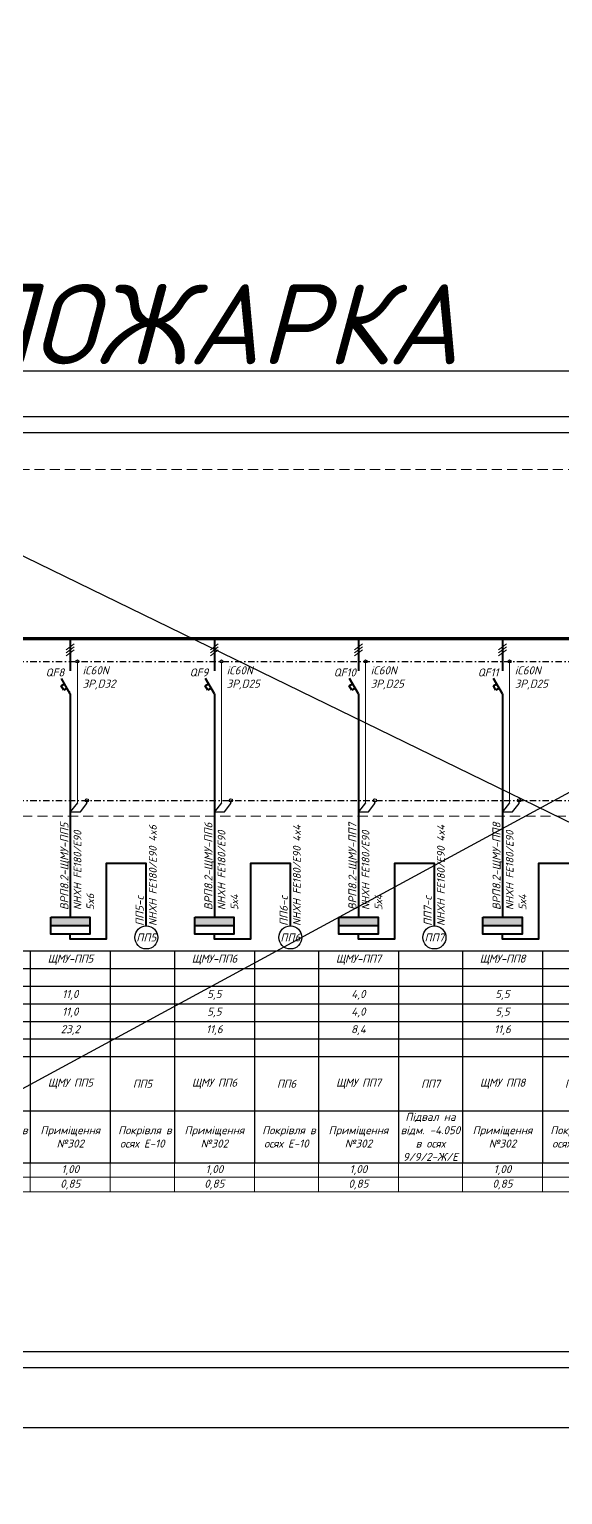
# Model space of a CAD drawing. Header units: millimetres. Extents: x -122434 to 1506205, y -201405 to 386015.
# Drawn here: x 991573 to 1008234, y 198590 to 244370 of the extents above; entities that cross this region are included whole.
import ezdxf

# ---------------------------------------------------------------- set-up
doc = ezdxf.new("R2010")
doc.units = ezdxf.units.MM
doc.linetypes.add('DASHDOTX2', pattern=[2, 1, -0.5, 0, -0.5])
doc.linetypes.add('DASHED', pattern=[9.525, 6.35, -3.175])
doc.layers.get('Defpoints').update_dxf_attribs({"color": 4})
doc.layers.add('Рамка внешняя', color=4, linetype='Continuous', lineweight=30, plot=False)
doc.styles.add('GOST 2.304', font='isocpeui.ttf')
doc.styles.add('ГОСТ 2.304', font='isocpeui.ttf')

# ---------------------------------------------------------------- blocks, each defined once
blk = doc.blocks.new('*T34')
at = {"color": 0, "lineweight": -2, "transparency": 16777216}
for p, q in [((0, 0), (4000, 0)), ((0, 0), (0, -6620)), ((4000, 0), (4000, -6620)), ((6500, 0), (6500, -2200)), ((8500, 0), (8500, -1100)), ((56500, 0), (66500, 0)), ((59000, 0), (59000, -1650)), ((61500, 0), (61500, -1650)), ((64000, 0), (64000, -1650)), ((0, -550), (76500, -550)), ((11000, -550), (11000, -6620)), ((13000, -550), (13000, -1100)), ((15500, -550), (15500, -6620)), ((17500, -550), (17500, -1100)), ((20000, -550), (20000, -6620)), ((22000, -550), (22000, -1100)), ((24500, -550), (24500, -6620)), ((26500, -550), (26500, -1100)), ((29000, -550), (29000, -6620)), ((31000, -550), (31000, -1100)), ((33500, -550), (33500, -6620)), ((35500, -550), (35500, -1100)), ((38000, -550), (38000, -6620)), ((40000, -550), (40000, -1100)), ((42500, -550), (42500, -6620)), ((44500, -550), (44500, -1100)), ((47000, -550), (47000, -6620)), ((49000, -550), (49000, -1650)), ((51500, -550), (51500, -2200)), ((54000, -550), (54000, -1650)), ((56500, -550), (56500, -1650)), ((66500, -550), (66500, -6620)), ((69000, -550), (69000, -1100)), ((71500, -550), (71500, -1100)), ((74000, -550), (74000, -1650)), ((76500, -550), (76500, -1650)), ((0, -1100), (66500, -1100)), ((71500, -1100), (76500, -1100)), ((0, -1650), (66500, -1650)), ((8500, -1650), (8500, -6620)), ((71500, -1650), (76500, -1650)), ((0, -2200), (4000, -2200)), ((6500, -2200), (8500, -2200)), ((11000, -2200), (13000, -2200)), ((15500, -2200), (17500, -2200)), ((20000, -2200), (22000, -2200)), ((24500, -2200), (26500, -2200)), ((29000, -2200), (31000, -2200)), ((33500, -2200), (35500, -2200)), ((38000, -2200), (40000, -2200)), ((42500, -2200), (44500, -2200)), ((47000, -2200), (51500, -2200)), ((59000, -2200), (59000, -2750)), ((61500, -2200), (61500, -2750)), ((64000, -2200), (66500, -2200)), ((64000, -2200), (64000, -2750)), ((69000, -2200), (69000, -2750)), ((71500, -2200), (71500, -2750)), ((0, -2750), (49000, -2750)), ((6500, -2750), (6500, -6620)), ((51500, -2750), (51500, -3300)), ((56500, -2750), (71500, -2750)), ((0, -3300), (51500, -3300)), ((13000, -3300), (13000, -6620)), ((17500, -3300), (17500, -6620)), ((22000, -3300), (22000, -5000)), ((26500, -3300), (26500, -6620)), ((31000, -3300), (31000, -6620)), ((35500, -3300), (35500, -6620)), ((40000, -3300), (40000, -5000)), ((44500, -3300), (44500, -6620)), ((64000, -3300), (71500, -3300)), ((69000, -3300), (69000, -6620)), ((71500, -3300), (71500, -6620)), ((0, -5000), (6500, -5000)), ((8500, -5000), (11000, -5000)), ((13000, -5000), (15500, -5000)), ((17500, -5000), (24500, -5000)), ((26500, -5000), (29000, -5000)), ((31000, -5000), (33500, -5000)), ((35500, -5000), (42500, -5000)), ((44500, -5000), (47000, -5000)), ((49000, -5000), (64000, -5000)), ((49000, -5000), (49000, -6620)), ((54000, -5000), (54000, -6620)), ((56500, -5000), (56500, -6620)), ((59000, -5000), (59000, -6620)), ((61500, -5000), (61500, -6620)), ((64000, -5000), (64000, -6620)), ((66500, -5000), (76500, -5000)), ((74000, -5000), (74000, -6620)), ((76500, -5000), (76500, -6620)), ((0, -6620), (76500, -6620))]:
    blk.add_line(p, q, dxfattribs=at)
at = {"color": 0, "linetype": 'ByBlock', "lineweight": -2, "transparency": 16777216}
for p, q in [((4000, 0), (56500, 0)), ((11000, 0), (11000, -550)), ((13000, 0), (13000, -550)), ((15500, 0), (15500, -550)), ((17500, 0), (17500, -550)), ((20000, 0), (20000, -550)), ((22000, 0), (22000, -550)), ((24500, 0), (24500, -550)), ((26500, 0), (26500, -550)), ((29000, 0), (29000, -550)), ((31000, 0), (31000, -550)), ((33500, 0), (33500, -550)), ((35500, 0), (35500, -550)), ((38000, 0), (38000, -550)), ((40000, 0), (40000, -550)), ((42500, 0), (42500, -550)), ((44500, 0), (44500, -550)), ((47000, 0), (47000, -550)), ((49000, 0), (49000, -550)), ((51500, 0), (51500, -550)), ((54000, 0), (54000, -550)), ((56500, 0), (56500, -550)), ((66500, 0), (76500, 0)), ((66500, 0), (66500, -550)), ((69000, 0), (69000, -550)), ((71500, 0), (71500, -550)), ((74000, 0), (74000, -550)), ((76500, 0), (76500, -550)), ((8500, -1100), (8500, -1650)), ((13000, -1100), (13000, -3300)), ((17500, -1100), (17500, -3300)), ((22000, -1100), (22000, -3300)), ((26500, -1100), (26500, -3300)), ((31000, -1100), (31000, -3300)), ((35500, -1100), (35500, -3300)), ((40000, -1100), (40000, -3300)), ((44500, -1100), (44500, -3300)), ((66500, -1100), (71500, -1100)), ((69000, -1100), (69000, -2200)), ((71500, -1100), (71500, -2200)), ((49000, -1650), (49000, -5000)), ((54000, -1650), (54000, -5000)), ((56500, -1650), (56500, -5000)), ((59000, -1650), (59000, -2200)), ((61500, -1650), (61500, -2200)), ((64000, -1650), (64000, -2200)), ((66500, -1650), (71500, -1650)), ((74000, -1650), (74000, -5000)), ((76500, -1650), (76500, -5000)), ((4000, -2200), (6500, -2200)), ((6500, -2200), (6500, -2750)), ((8500, -2200), (11000, -2200)), ((13000, -2200), (15500, -2200)), ((17500, -2200), (20000, -2200)), ((22000, -2200), (24500, -2200)), ((26500, -2200), (29000, -2200)), ((31000, -2200), (33500, -2200)), ((35500, -2200), (38000, -2200)), ((40000, -2200), (42500, -2200)), ((44500, -2200), (47000, -2200)), ((51500, -2200), (64000, -2200)), ((51500, -2200), (51500, -2750)), ((66500, -2200), (76500, -2200)), ((49000, -2750), (56500, -2750)), ((59000, -2750), (59000, -5000)), ((61500, -2750), (61500, -5000)), ((64000, -2750), (64000, -5000)), ((69000, -2750), (69000, -3300)), ((71500, -2750), (76500, -2750)), ((71500, -2750), (71500, -3300)), ((51500, -3300), (64000, -3300)), ((51500, -3300), (51500, -6620)), ((71500, -3300), (76500, -3300)), ((6500, -5000), (8500, -5000)), ((11000, -5000), (13000, -5000)), ((15500, -5000), (17500, -5000)), ((22000, -5000), (22000, -6620)), ((24500, -5000), (26500, -5000)), ((29000, -5000), (31000, -5000)), ((33500, -5000), (35500, -5000)), ((40000, -5000), (40000, -6620)), ((42500, -5000), (44500, -5000)), ((47000, -5000), (49000, -5000)), ((64000, -5000), (66500, -5000))]:
    blk.add_line(p, q, dxfattribs=at)
at = {"layer": 'Defpoints', "color": 8, "linetype": 'ByBlock', "lineweight": 0, "transparency": 16777216}
for p, q in [((0, -6620), (0, -7527)), ((4000, -6620), (4000, -7527)), ((6500, -6620), (6500, -7527)), ((8500, -6620), (8500, -7527)), ((11000, -6620), (11000, -7527)), ((13000, -6620), (13000, -7527)), ((15500, -6620), (15500, -7527)), ((17500, -6620), (17500, -7527)), ((20000, -6620), (20000, -7527)), ((22000, -6620), (22000, -7527)), ((24500, -6620), (24500, -7527)), ((26500, -6620), (26500, -7527)), ((29000, -6620), (29000, -7527)), ((31000, -6620), (31000, -7527)), ((33500, -6620), (33500, -7527)), ((35500, -6620), (35500, -7527)), ((38000, -6620), (38000, -7527)), ((40000, -6620), (40000, -7527)), ((42500, -6620), (42500, -7527)), ((44500, -6620), (44500, -7527)), ((47000, -6620), (47000, -7527)), ((49000, -6620), (49000, -7527)), ((51500, -6620), (51500, -7527)), ((54000, -6620), (54000, -7527)), ((56500, -6620), (56500, -7527)), ((59000, -6620), (59000, -7527)), ((61500, -6620), (61500, -7527)), ((64000, -6620), (64000, -7527)), ((66500, -6620), (66500, -7527)), ((69000, -6620), (69000, -7527)), ((71500, -6620), (71500, -7527)), ((74000, -6620), (74000, -7527)), ((76500, -6620), (76500, -7527)), ((0, -7073), (76500, -7073)), ((0, -7527), (76500, -7527))]:
    blk.add_line(p, q, dxfattribs=at)
at = {"color": 0, "transparency": 16777216, "char_height": 250, "attachment_point": 5}
for s, insert, width, style in [('Номер по плану', (2000, -275), 3880, 'ГОСТ 2.304'), ('{\\T0.95;ЩМУ-ДВ4}', (5250, -275), 2380, 'ГОСТ 2.304'), ('{\\T0.95;ЩМУ-ПП1}', (9750, -275), 2380, 'ГОСТ 2.304'), ('{\\T0.95;ЩМУ-ПП2}', (14250, -275), 2380, 'ГОСТ 2.304'), ('{\\T0.95;ЩМУ-ПП3}', (18750, -275), 2380, 'ГОСТ 2.304'), ('{\\T0.95;ЩМУ-ПП4}', (23250, -275), 2380, 'ГОСТ 2.304'), ('{\\T0.95;ЩМУ-ПП5}', (27750, -275), 2380, 'ГОСТ 2.304'), ('{\\T0.95;ЩМУ-ПП6}', (32250, -275), 2380, 'ГОСТ 2.304'), ('{\\T0.95;ЩМУ-ПП7}', (36750, -275), 2380, 'ГОСТ 2.304'), ('{\\T0.95;ЩМУ-ПП8}', (41250, -275), 2380, 'ГОСТ 2.304'), ('{\\T0.95;ЩМУ-ПП9}', (45750, -275), 2380, 'ГОСТ 2.304'), ('ЩР1', (50250, -275), 2380, 'ГОСТ 2.304'), ('ЛТПП1', (52750, -275), 2380, 'ГОСТ 2.304'), ('ЛТПП2', (55250, -275), 2380, 'ГОСТ 2.304'), ('ШУ-Л1', (57750, -275), 2380, 'GOST 2.304'), ('ШУ-Л2', (60250, -275), 2380, 'GOST 2.304'), ('ШУ-Л3', (62750, -275), 2380, 'GOST 2.304'), ('ЩАО3', (65250, -275), 2380, 'GOST 2.304'), ('ЛТПП1-о', (72750, -275), 2380, 'ГОСТ 2.304'), ('ЛТПП2-о', (75250, -275), 2380, 'ГОСТ 2.304'), ('Тип', (2000, -825), 3880, 'ГОСТ 2.304'), ('Рвст., кВт', (2000, -1375), 3880, 'ГОСТ 2.304'), ('45,0', (5250, -1375), 2380, 'ГОСТ 2.304'), ('5,5', (9750, -1375), 2380, 'ГОСТ 2.304'), ('11,0', (14250, -1375), 2380, 'ГОСТ 2.304'), ('3,0', (18750, -1375), 2380, 'ГОСТ 2.304'), ('5,5', (23250, -1375), 2380, 'ГОСТ 2.304'), ('11,0', (27750, -1375), 2380, 'ГОСТ 2.304'), ('5,5', (32250, -1375), 2380, 'ГОСТ 2.304'), ('4,0', (36750, -1375), 2380, 'ГОСТ 2.304'), ('5,5', (41250, -1375), 2380, 'ГОСТ 2.304'), ('5,5', (45750, -1375), 2380, 'ГОСТ 2.304'), ('12,2', (50250, -1375), 2380, 'ГОСТ 2.304'), ('8,3', (52750, -1375), 2380, 'ГОСТ 2.304'), ('8,3', (55250, -1375), 2380, 'ГОСТ 2.304'), ('0,5', (57750, -1375), 2380, 'ГОСТ 2.304'), ('0,5', (60250, -1375), 2380, 'ГОСТ 2.304'), ('0,5', (62750, -1375), 2380, 'ГОСТ 2.304'), ('3,0', (65250, -1375), 2380, 'ГОСТ 2.304'), ('0,5', (72750, -1375), 2380, 'ГОСТ 2.304'), ('0,5', (75250, -1375), 2380, 'ГОСТ 2.304'), ('Рр., кВт', (2000, -1925), 3880, 'ГОСТ 2.304'), ('45,0', (5250, -1925), 2380, 'ГОСТ 2.304'), ('5,5', (9750, -1925), 2380, 'ГОСТ 2.304'), ('11,0', (14250, -1925), 2380, 'ГОСТ 2.304'), ('3,0', (18750, -1925), 2380, 'ГОСТ 2.304'), ('5,5', (23250, -1925), 2380, 'ГОСТ 2.304'), ('11,0', (27750, -1925), 2380, 'ГОСТ 2.304'), ('5,5', (32250, -1925), 2380, 'ГОСТ 2.304'), ('4,0', (36750, -1925), 2380, 'ГОСТ 2.304'), ('5,5', (41250, -1925), 2380, 'ГОСТ 2.304'), ('5,5', (45750, -1925), 2380, 'ГОСТ 2.304'), ('12,2', (50250, -1925), 2380, 'GOST 2.304'), ('6,6', (52750, -1925), 2380, 'ГОСТ 2.304'), ('6,6', (55250, -1925), 2380, 'ГОСТ 2.304'), ('0,3', (57750, -1925), 2380, 'ГОСТ 2.304'), ('0,3', (60250, -1925), 2380, 'ГОСТ 2.304'), ('0,3', (62750, -1925), 2380, 'ГОСТ 2.304'), ('3,0', (65250, -1925), 2380, 'GOST 2.304'), ('0,4', (72750, -1925), 2380, 'ГОСТ 2.304'), ('0,4', (75250, -1925), 2380, 'ГОСТ 2.304'), ('Іном.', (2000, -2475), 3880, 'ГОСТ 2.304'), ('87,5', (5250, -2475), 2380, 'ГОСТ 2.304'), ('11,6', (9750, -2475), 2380, 'ГОСТ 2.304'), ('23,2', (14250, -2475), 2380, 'ГОСТ 2.304'), ('7,2', (18750, -2475), 2380, 'ГОСТ 2.304'), ('11,6', (23250, -2475), 2380, 'ГОСТ 2.304'), ('23,2', (27750, -2475), 2380, 'ГОСТ 2.304'), ('11,6', (32250, -2475), 2380, 'ГОСТ 2.304'), ('8,4', (36750, -2475), 2380, 'ГОСТ 2.304'), ('11,6', (41250, -2475), 2380, 'ГОСТ 2.304'), ('11,6', (45750, -2475), 2380, 'ГОСТ 2.304'), ('28,6', (50250, -2475), 2380, 'ГОСТ 2.304'), ('22,9', (52750, -2475), 2380, 'ГОСТ 2.304'), ('22,9', (55250, -2475), 2380, 'ГОСТ 2.304'), ('2,3', (57750, -2475), 2380, 'ГОСТ 2.304'), ('2,3', (60250, -2475), 2380, 'ГОСТ 2.304'), ('2,3', (62750, -2475), 2380, 'ГОСТ 2.304'), ('5,1', (65250, -2475), 2380, 'ГОСТ 2.304'), ('3,5', (72750, -2475), 2380, 'ГОСТ 2.304'), ('3,5', (75250, -2475), 2380, 'ГОСТ 2.304'), ('Іп', (2000, -3025), 3880, 'ГОСТ 2.304'), ('{\\T0.95;Щит аварійного освітлення}', (65250, -4150), 2380, 'ГОСТ 2.304'), ('{\\T0.95;\\C7;Найменування обладнання за планом}', (2000, -4150), 3880, 'ГОСТ 2.304'), ('{\\T0.95;ЩМУ ДВ4}', (5250, -4150), 2380, 'ГОСТ 2.304'), ('{\\T0.95;ДВ4}', (7500, -4150), 1880, 'ГОСТ 2.304'), ('{\\T0.95;ЩМУ ПП1}', (9750, -4150), 2380, 'ГОСТ 2.304'), ('{\\T0.95;ПП1}', (12000, -4150), 1880, 'ГОСТ 2.304'), ('{\\T0.95;ЩМУ ПП2}', (14250, -4150), 2380, 'ГОСТ 2.304'), ('{\\T0.95;ПП2}', (16500, -4150), 1880, 'ГОСТ 2.304'), ('{\\T0.95;ЩМУ ПП3}', (18750, -4150), 2380, 'ГОСТ 2.304'), ('{\\T0.95;ПП3}', (21000, -4150), 1880, 'ГОСТ 2.304'), ('{\\T0.95;ЩМУ ПП4}', (23250, -4150), 2380, 'ГОСТ 2.304'), ('{\\T0.95;ПП4}', (25500, -4150), 1880, 'ГОСТ 2.304'), ('{\\T0.95;ЩМУ ПП5}', (27750, -4150), 2380, 'ГОСТ 2.304'), ('{\\T0.95;ПП5}', (30000, -4150), 1880, 'ГОСТ 2.304'), ('{\\T0.95;ЩМУ ПП6}', (32250, -4150), 2380, 'ГОСТ 2.304'), ('{\\T0.95;ПП6}', (34500, -4150), 1880, 'ГОСТ 2.304'), ('{\\T0.95;ЩМУ ПП7}', (36750, -4150), 2380, 'ГОСТ 2.304'), ('{\\T0.95;ПП7}', (39000, -4150), 1880, 'ГОСТ 2.304'), ('{\\T0.95;ЩМУ ПП8}', (41250, -4150), 2380, 'ГОСТ 2.304'), ('{\\T0.95;ПП8}', (43500, -4150), 1880, 'ГОСТ 2.304'), ('{\\T0.95;ЩМУ ПП9}', (45750, -4150), 2380, 'ГОСТ 2.304'), ('{\\T0.95;ПП9}', (48000, -4150), 1880, 'ГОСТ 2.304'), ('Щит ЩР1 ', (50250, -4150), 2380, 'ГОСТ 2.304'), ('Ліфт ЛТПП1', (52750, -4150), 2380, 'ГОСТ 2.304'), ('Ліфт ЛТПП2', (55250, -4150), 2380, 'ГОСТ 2.304'), ('{\\C256;Шафа управління Л1}', (57750, -4150), 2380, 'ГОСТ 2.304'), ('{\\C256;Шафа управління Л2}', (60250, -4150), 2380, 'ГОСТ 2.304'), ('{\\C256;Шафа управління Л3}', (62750, -4150), 2380, 'ГОСТ 2.304'), ('Резерв', (67750, -4150), 2380, 'ГОСТ 2.304'), ('Резерв', (70250, -4150), 2380, 'ГОСТ 2.304'), ('Освітлення шахти ЛТПП1', (72750, -4150), 2380, 'ГОСТ 2.304'), ('Освітлення шахти ЛТПП2', (75250, -4150), 2380, 'ГОСТ 2.304'), ('Приміщення №302', (5250, -5810), 2380, 'ГОСТ 2.304'), (' Покрівля в осях Г-10', (7500, -5810), 1880, 'ГОСТ 2.304'), ('Приміщення №302', (9750, -5810), 2380, 'ГОСТ 2.304'), ('Покрівля в осях Г-11', (12000, -5810), 1880, 'ГОСТ 2.304'), ('Приміщення №302', (14250, -5810), 2380, 'ГОСТ 2.304'), ('Покрівля в осях Г-11', (16500, -5810), 1880, 'ГОСТ 2.304'), ('Приміщення №302', (18750, -5810), 2380, 'ГОСТ 2.304'), ('Підвал на відм. -4.050 в осях 9/9/2-Ж/Е', (21000, -5810), 1880, 'ГОСТ 2.304'), ('Приміщення №302', (23250, -5810), 2380, 'ГОСТ 2.304'), (' Покрівля в осях E-10', (25500, -5810), 1880, 'ГОСТ 2.304'), ('Приміщення №302', (27750, -5810), 2380, 'ГОСТ 2.304'), (' Покрівля в осях E-10', (30000, -5810), 1880, 'ГОСТ 2.304'), ('Приміщення №302', (32250, -5810), 2380, 'ГОСТ 2.304'), (' Покрівля в осях E-10', (34500, -5810), 1880, 'ГОСТ 2.304'), ('Приміщення №302', (36750, -5810), 2380, 'ГОСТ 2.304'), ('Підвал на відм. -4.050 в осях 9/9/2-Ж/Е', (39000, -5810), 1880, 'ГОСТ 2.304'), ('Приміщення №302', (41250, -5810), 2380, 'ГОСТ 2.304'), (' Покрівля в осях E-10', (43500, -5810), 1880, 'ГОСТ 2.304'), ('Приміщення №302', (45750, -5810), 2380, 'ГОСТ 2.304'), (' Покрівля в осях E-10', (48000, -5810), 1880, 'ГОСТ 2.304'), ('Приміщення №013', (50250, -5810), 2380, 'ГОСТ 2.304'), ('Приміщення №301', (52750, -5810), 2380, 'ГОСТ 2.304'), ('Приміщення №207', (55250, -5810), 2380, 'ГОСТ 2.304'), ('Приміщення №302', (57750, -5810), 2380, 'ГОСТ 2.304'), ('Приміщення №302', (60250, -5810), 2380, 'ГОСТ 2.304'), ('Приміщення №302', (62750, -5810), 2380, 'ГОСТ 2.304'), ('Електро- щитова №011', (65250, -5810), 2380, 'ГОСТ 2.304'), ('Приміщення №301', (72750, -5810), 2380, 'ГОСТ 2.304'), ('Приміщення №207', (75250, -5810), 2380, 'ГОСТ 2.304'), ('Місце встановлення', (2000, -5810), 3880, 'ГОСТ 2.304')]:
    blk.add_mtext(s, dxfattribs=dict(at, insert=insert, width=width, style=style))
at = {"color": 7, "true_color": 0xffffff, "transparency": 16777216, "char_height": 250, "attachment_point": 5, "style": 'ГОСТ 2.304'}
for s, insert, width in [('Кп', (2000, -6847), 3880), ('1,00', (5250, -6847), 2380), ('1,00', (9750, -6847), 2380), ('1,00', (14250, -6847), 2380), ('1,00', (18750, -6847), 2380), ('1,00', (23250, -6847), 2380), ('1,00', (27750, -6847), 2380), ('1,00', (32250, -6847), 2380), ('1,00', (36750, -6847), 2380), ('1,00', (41250, -6847), 2380), ('1,00', (45750, -6847), 2380), ('1,00', (50250, -6847), 2380), ('0,80', (52750, -6847), 2380), ('0,80', (55250, -6847), 2380), ('1,00', (57750, -6847), 2380), ('1,00', (60250, -6847), 2380), ('1,00', (62750, -6847), 2380), ('1,00', (65250, -6847), 2380), ('0,80', (72750, -6847), 2380), ('0,80', (75250, -6847), 2380), ('cos ф', (2000, -7300), 3880), ('0,85', (5250, -7300), 2380), ('0,85', (9750, -7300), 2380), ('0,85', (14250, -7300), 2380), ('0,75', (18750, -7300), 2380), ('0,85', (23250, -7300), 2380), ('0,85', (27750, -7300), 2380), ('0,85', (32250, -7300), 2380), ('0,85', (36750, -7300), 2380), ('0,85', (41250, -7300), 2380), ('0,85', (45750, -7300), 2380), ('0,65', (50250, -7300), 2380), ('0,65', (52750, -7300), 2380), ('0,65', (55250, -7300), 2380), ('0,65', (57750, -7300), 2380), ('0,65', (60250, -7300), 2380), ('0,65', (62750, -7300), 2380), ('0,90', (65250, -7300), 2380), ('0,65', (72750, -7300), 2380), ('0,65', (75250, -7300), 2380)]:
    blk.add_mtext(s, dxfattribs=dict(at, insert=insert, width=width))
blk = doc.blocks.new('2хА3')
at = {"lineweight": 30, "ltscale": 100}
blk.add_lwpolyline([(0, -287), (815, -287), (815, 0), (0, 0)], close=True, dxfattribs=at)
at = {"layer": 'Рамка внешняя', "ltscale": 100}
blk.add_lwpolyline([(-20, -292), (820, -292), (820, 5), (-20, 5)], close=True, dxfattribs=at)

msp = doc.modelspace()

# ---------------------------------------------------------------- hatches: boundary and pattern name
at = {"lineweight": 40}
h = msp.add_hatch(color=256, dxfattribs=at)
h.dxf.hatch_style = 1
h.paths.add_polyline_path([(993465, 216633), (992240, 216633), (992240, 216370), (993465, 216370)])
h = msp.add_hatch(color=256, dxfattribs=at)
h.dxf.hatch_style = 1
h.paths.add_polyline_path([(997965, 216633), (996740, 216633), (996740, 216370), (997965, 216370)])
h = msp.add_hatch(color=256, dxfattribs=at)
h.dxf.hatch_style = 1
h.paths.add_polyline_path([(1002465, 216633), (1001240, 216633), (1001240, 216370), (1002465, 216370)])
h = msp.add_hatch(color=256, dxfattribs=at)
h.dxf.hatch_style = 1
h.paths.add_polyline_path([(1006965, 216633), (1005740, 216633), (1005740, 216370), (1006965, 216370)])

# ---------------------------------------------------------------- linework, layer by layer
at = {"color": 0, "lineweight": 40, "ltscale": 200}
for p, q in [((992853, 225332), (992853, 224327)), ((997353, 225332), (997353, 224327)), ((1001853, 225332), (1001853, 224327)), ((1006353, 225332), (1006353, 224327)), ((992569, 223864), (992673, 223924)), ((992853, 223612), (992573, 224092)), ((997069, 223864), (997173, 223924)), ((997353, 223612), (997073, 224092)), ((1001569, 223864), (1001673, 223924)), ((1001853, 223612), (1001573, 224092)), ((1006069, 223864), (1006173, 223924)), ((1006353, 223612), (1006073, 224092)), ((992649, 223725), (992569, 223864)), ((992753, 223785), (992649, 223725)), ((997149, 223725), (997069, 223864)), ((997253, 223785), (997149, 223725)), ((1001649, 223725), (1001569, 223864)), ((1001753, 223785), (1001649, 223725)), ((1006149, 223725), (1006069, 223864)), ((1006253, 223785), (1006149, 223725))]:
    msp.add_line(p, q, dxfattribs=at)
at = {"color": 0, "lineweight": 13, "ltscale": 200}
for p, q in [((992728, 224984), (992977, 225169)), ((992728, 224891), (992977, 225076)), ((992728, 224798), (992977, 224984)), ((997228, 224984), (997477, 225169)), ((997228, 224891), (997477, 225076)), ((997228, 224798), (997477, 224984)), ((1001728, 224984), (1001977, 225169)), ((1001728, 224891), (1001977, 225076)), ((1001728, 224798), (1001977, 224984)), ((1006228, 224984), (1006477, 225169)), ((1006228, 224891), (1006477, 225076)), ((1006228, 224798), (1006477, 224984))]:
    msp.add_line(p, q, dxfattribs=at)
at = {"color": 0, "linetype": 'DASHDOTX2', "ltscale": 200}
for p, q in [((969997, 224621), (1041603, 224621)), ((969997, 220282), (1041603, 220282))]:
    msp.add_line(p, q, dxfattribs=at)
at = {"color": 0, "lineweight": 9, "ltscale": 200}
for p, q in [((993076, 223195), (993076, 224621)), ((997576, 223195), (997576, 224621)), ((1002076, 223195), (1002076, 224621)), ((1006576, 223195), (1006576, 224621)), ((993076, 220201), (993076, 223195)), ((997576, 220201), (997576, 223195)), ((1002076, 220201), (1002076, 223195)), ((1006576, 220201), (1006576, 223195))]:
    msp.add_line(p, q, dxfattribs=at)
at = {"lineweight": 40, "ltscale": 200}
for p, q in [((992853, 223612), (992853, 223195)), ((997353, 223612), (997353, 223195)), ((1001853, 223612), (1001853, 223195)), ((1006353, 223612), (1006353, 223195)), ((992853, 223195), (992853, 220803)), ((997353, 223195), (997353, 220803)), ((1001853, 223195), (1001853, 220803)), ((1006353, 223195), (1006353, 220803)), ((992853, 220803), (992853, 216633)), ((997353, 220803), (997353, 216633)), ((1001853, 220803), (1001853, 216633)), ((1006353, 220803), (1006353, 216633)), ((992240, 216370), (993465, 216370)), ((996740, 216370), (997965, 216370)), ((1001240, 216370), (1002465, 216370)), ((1005740, 216370), (1006965, 216370))]:
    msp.add_line(p, q, dxfattribs=at)
at = {"color": 0, "ltscale": 200}
for p, q in [((993370, 220181), (993370, 220282)), ((997870, 220181), (997870, 220282)), ((1002370, 220181), (1002370, 220282)), ((1006870, 220181), (1006870, 220282)), ((992844, 219921), (993167, 219921)), ((993076, 220201), (992853, 219921)), ((993167, 219921), (993370, 220181)), ((997344, 219921), (997667, 219921)), ((997576, 220201), (997353, 219921)), ((997667, 219921), (997870, 220181)), ((1001844, 219921), (1002167, 219921)), ((1002076, 220201), (1001853, 219921)), ((1002167, 219921), (1002370, 220181)), ((1006344, 219921), (1006667, 219921)), ((1006576, 220201), (1006353, 219921)), ((1006667, 219921), (1006870, 220181))]:
    msp.add_line(p, q, dxfattribs=at)
at = {"color": 1}
for points in [[(967940, 198590), (1052420, 244370)], [(964070, 241220), (1049470, 199610)]]:
    msp.add_lwpolyline(points, dxfattribs=at)
at = {"color": 3}
msp.add_lwpolyline([(960095, 233699), (1047653, 233699), (1047653, 200674), (960095, 200674)], close=True, dxfattribs=at)
at = {"linetype": 'DASHED', "lineweight": 18, "ltscale": 50}
msp.add_lwpolyline([(969349, 230613), (1042148, 230613), (1042148, 219783), (969349, 219783)], close=True, dxfattribs=at)
at = {"color": 0, "lineweight": 40, "ltscale": 50, "const_width": 100}
msp.add_lwpolyline([(969852, 225332), (1041603, 225339)], dxfattribs=at)
at = {"lineweight": 40, "ltscale": 200}
for points in [[(995227, 216358), (995227, 218314), (993977, 218314), (993977, 215941), (992853, 215941), (992853, 216106)], [(999727, 216358), (999727, 218314), (998477, 218314), (998477, 215941), (997353, 215941), (997353, 216106)], [(1004227, 216358), (1004227, 218314), (1002977, 218314), (1002977, 215941), (1001853, 215941), (1001853, 216106)], [(1008727, 216358), (1008727, 218314), (1007477, 218314), (1007477, 215941), (1006353, 215941), (1006353, 216106)]]:
    msp.add_lwpolyline(points, dxfattribs=at)
at = {"color": 7, "lineweight": 40, "ltscale": 50}
for points in [[(992240, 216633), (993465, 216633), (993465, 216106), (992240, 216106)], [(996740, 216633), (997965, 216633), (997965, 216106), (996740, 216106)], [(1001240, 216633), (1002465, 216633), (1002465, 216106), (1001240, 216106)], [(1005740, 216633), (1006965, 216633), (1006965, 216106), (1005740, 216106)]]:
    msp.add_lwpolyline(points, close=True, dxfattribs=at)
at = {"color": 0}
for centre, radius in [((993076, 224621), 46.3), ((997576, 224621), 46.3), ((1002076, 224621), 46.3), ((1006576, 224621), 46.3), ((993370, 220282), 51.8), ((997870, 220282), 51.8), ((1002370, 220282), 51.8), ((1006870, 220282), 51.8)]:
    msp.add_circle(centre, radius, dxfattribs=at)
for centre in [(995227, 215998), (999727, 215998), (1004227, 215998)]:
    msp.add_circle(centre, 360)
at = {"color": 0, "lineweight": 40}
for p in [(992816, 223673), (997316, 223673), (1001816, 223673), (1006316, 223673)]:
    msp.add_point(p, dxfattribs=at)

# ---------------------------------------------------------------- block references
at = {"lineweight": 40, "xscale": 100, "yscale": 100, "zscale": 100}
msp.add_blockref('2хА3', (964103, 231765), dxfattribs=at)
msp.add_blockref('*T34', (965103, 215578))

# ---------------------------------------------------------------- texts
at = {"color": 3, "lineweight": 40, "style": 'GOST 2.304'}
msp.add_text('ВРП8.2 ПОЖАРКА', height=2500, dxfattribs=at).set_placement((977167, 233905))
at = {"color": 0, "lineweight": 40, "style": 'GOST 2.304'}
for s, p in [('QF8', (992081, 224153)), ('QF9', (996581, 224153)), ('QF10', (1001081, 224153)), ('QF11', (1005581, 224153))]:
    msp.add_text(s, height=250, dxfattribs=at).set_placement(p)
at = {"color": 7, "linetype": 'Continuous', "char_height": 250, "width": 1279.51, "attachment_point": 4, "style": 'ГОСТ 2.304'}
for s, insert in [('{\\C256;iС60N\\P3P,D32}', (993239, 224107, 0)), ('{\\C256;iС60N\\P3P,D25}', (997739, 224107, 0)), ('{\\C256;iС60N\\P3P,D25}', (1002239, 224107, 0)), ('{\\C256;iС60N\\P3P,D25}', (1006739, 224107, 0))]:
    msp.add_mtext(s, dxfattribs=dict(at, insert=insert))
at = {"color": 7, "linetype": 'Continuous', "char_height": 250, "width": 4000, "attachment_point": 4, "rotation": 90, "style": 'ГОСТ 2.304'}
for s, insert in [('{\\C256;ВРП8.2-ЩМУ-ПП5\\P\\H0.95833x;NHXH FE180/E90\\P5x6}', (993070, 216853)), ('{\\C256;ПП5-c \\P\\H0.95833x;NHXH FE180/E90 4x6}', (995223, 216358)), ('{\\C256;ВРП8.2-ЩМУ-ПП6\\P\\H0.95833x;NHXH FE180/E90\\P5х4}', (997570, 216853)), ('{\\C256;ПП6-c \\P\\H0.95833x;NHXH FE180/E90 4x4}', (999723, 216358)), ('{\\C256;ВРП8.2-ЩМУ-ПП7\\P\\H0.95833x;NHXH FE180/E90\\P5х4}', (1002070, 216853)), ('{\\C256;ПП7-c \\P\\H0.95833x;NHXH FE180/E90 4x4}', (1004223, 216358)), ('{\\C256;ВРП8.2-ЩМУ-ПП8\\P\\H0.95833x;NHXH FE180/E90\\P5х4}', (1006570, 216853))]:
    msp.add_mtext(s, dxfattribs=dict(at, insert=insert))
at = {"linetype": 'Continuous', "lineweight": 25, "char_height": 250, "width": 1500, "attachment_point": 5, "line_spacing_factor": 0.84, "style": 'GOST 2.304'}
for s, insert in [('{\\C7;ПП5}', (995227, 215998)), ('{\\C7;ПП6}', (999727, 215998)), ('{\\C7;ПП7}', (1004227, 215998))]:
    msp.add_mtext(s, dxfattribs=dict(at, insert=insert))

doc.saveas('drawing.dxf')
